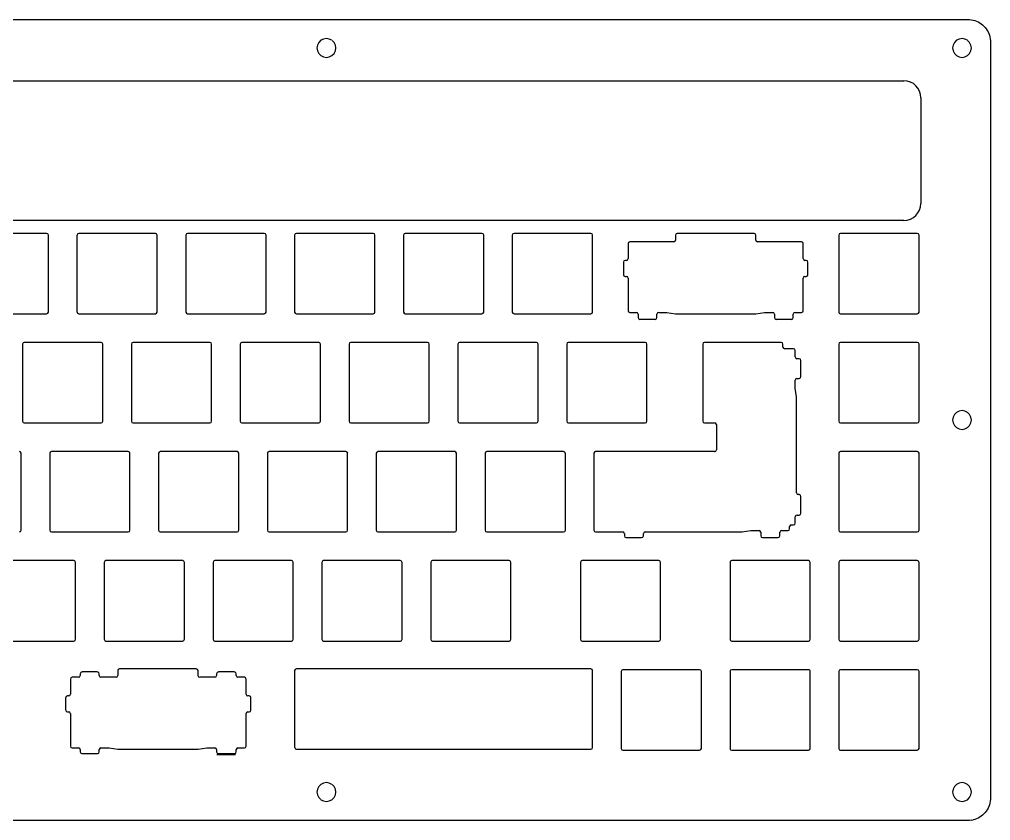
# Model space of a CAD drawing. Header units: millimetres. Extents: x -47 to 296, y -96 to 44.
# Drawn here: x 126.5 to 296.5, y -96.3 to 44 of the extents above; entities that cross this region are included whole.
import ezdxf

# ---------------------------------------------------------------- set-up
doc = ezdxf.new("R2010")
doc.units = ezdxf.units.MM
doc.layers.get('0').update_dxf_attribs({"linetype": 'CONTINUOUS'})

msp = doc.modelspace()

# ---------------------------------------------------------------- linework, layer by layer
for p, q in [((-15.85, 44.04, 5.79), (292.5, 44.04, 5.79)), ((292.5, 44.04, 5.79), (292.81, 44.03, 5.79)), ((292.81, 44.03, 5.79), (293.12, 43.99, 5.79)), ((293.12, 43.99, 5.79), (293.43, 43.93, 5.79)), ((293.43, 43.93, 5.79), (293.74, 43.85, 5.79)), ((293.74, 43.85, 5.79), (294.03, 43.74, 5.79)), ((294.03, 43.74, 5.79), (294.31, 43.61, 5.79)), ((294.31, 43.61, 5.79), (294.59, 43.45, 5.79)), ((294.59, 43.45, 5.79), (294.85, 43.27, 5.79)), ((294.85, 43.28, 5.79), (295.1, 43.09, 5.79)), ((295.1, 43.09, 5.79), (295.33, 42.87, 5.79)), ((295.33, 42.87, 5.79), (295.54, 42.64, 5.79)), ((295.54, 42.64, 5.79), (295.74, 42.39, 5.79)), ((295.74, 42.39, 5.79), (295.91, 42.13, 5.79)), ((295.91, 42.13, 5.79), (296.06, 41.86, 5.79)), ((296.06, 41.86, 5.79), (296.19, 41.57, 5.79)), ((296.19, 41.57, 5.79), (296.3, 41.28, 5.79)), ((296.3, 41.28, 5.79), (296.39, 40.97, 5.79)), ((296.39, 40.97, 5.79), (296.45, 40.67, 5.79)), ((178.65, 39.55, 5.79), (178.57, 39.04, 5.79)), ((178.88, 40.01, 5.79), (178.65, 39.55, 5.79)), ((179.25, 40.38, 5.79), (178.89, 40.02, 5.79)), ((179.71, 40.61, 5.79), (179.25, 40.38, 5.79)), ((180.22, 40.69, 5.79), (179.71, 40.61, 5.79)), ((180.73, 40.61, 5.79), (180.22, 40.69, 5.79)), ((181.19, 40.38, 5.79), (180.73, 40.61, 5.79)), ((181.55, 40.01, 5.79), (181.2, 40.37, 5.79)), ((181.79, 39.55, 5.79), (181.55, 40.01, 5.79)), ((181.87, 39.04, 5.79), (181.79, 39.55, 5.79)), ((289.93, 39.55, 5.79), (289.85, 39.04, 5.79)), ((290.16, 40.01, 5.79), (289.93, 39.55, 5.79)), ((290.53, 40.38, 5.79), (290.17, 40.02, 5.79)), ((290.99, 40.61, 5.79), (290.53, 40.38, 5.79)), ((291.5, 40.69, 5.79), (290.99, 40.61, 5.79)), ((292.01, 40.61, 5.79), (291.5, 40.69, 5.79)), ((292.47, 40.38, 5.79), (292.01, 40.61, 5.79)), ((292.83, 40.01, 5.79), (292.47, 40.37, 5.79)), ((293.07, 39.55, 5.79), (292.83, 40.01, 5.79)), ((293.15, 39.04, 5.79), (293.07, 39.55, 5.79)), ((296.45, 40.67, 5.79), (296.49, 40.35, 5.79)), ((296.49, 40.35, 5.79), (296.5, 40.04, 5.79)), ((296.5, 40.04, 5.79), (296.5, -92.26, 5.79)), ((178.57, 39.04, 5.79), (178.65, 38.54, 5.79)), ((178.65, 38.53, 5.79), (178.88, 38.07, 5.79)), ((178.88, 38.07, 5.79), (179.24, 37.7, 5.79)), ((179.25, 37.7, 5.79), (179.71, 37.47, 5.79)), ((179.71, 37.47, 5.79), (180.22, 37.39, 5.79)), ((180.22, 37.39, 5.79), (180.73, 37.47, 5.79)), ((180.73, 37.47, 5.79), (181.19, 37.7, 5.79)), ((181.19, 37.7, 5.79), (181.55, 38.07, 5.79)), ((181.55, 38.07, 5.79), (181.79, 38.53, 5.79)), ((181.79, 38.53, 5.79), (181.87, 39.04, 5.79)), ((289.85, 39.04, 5.79), (289.93, 38.54, 5.79)), ((289.93, 38.53, 5.79), (290.16, 38.07, 5.79)), ((290.16, 38.07, 5.79), (290.52, 37.7, 5.79)), ((290.53, 37.7, 5.79), (290.99, 37.47, 5.79)), ((290.99, 37.47, 5.79), (291.5, 37.39, 5.79)), ((291.5, 37.39, 5.79), (292.01, 37.47, 5.79)), ((292.01, 37.47, 5.79), (292.47, 37.7, 5.79)), ((292.47, 37.7, 5.79), (292.83, 38.07, 5.79)), ((292.83, 38.07, 5.79), (293.07, 38.53, 5.79)), ((293.07, 38.53, 5.79), (293.15, 39.04, 5.79)), ((-12.75, 33.31, 5.79), (281.3, 33.31, 5.79)), ((281.3, 33.31, 5.79), (281.3, 33.31, 5.79)), ((284.3, 30.32, 5.79), (284.3, 11.82, 5.79)), ((281.3, 8.82, 5.79), (-12.75, 8.82, 5.79)), ((131.24, 6.57, 5.79), (117.8, 6.57, 5.79)), ((131.54, -7.2, 5.79), (131.54, 6.27, 5.79)), ((136.55, 6.27, 5.79), (136.55, -7.2, 5.79)), ((150.29, 6.57, 5.79), (136.85, 6.57, 5.79)), ((150.59, -7.2, 5.79), (150.59, 6.27, 5.79)), ((155.61, 6.27, 5.79), (155.61, -7.2, 5.79)), ((169.35, 6.57, 5.79), (155.91, 6.57, 5.79)), ((169.65, -7.2, 5.79), (169.65, 6.27, 5.79)), ((174.66, 6.27, 5.79), (174.66, -7.2, 5.79)), ((188.4, 6.57, 5.79), (174.96, 6.57, 5.79)), ((188.7, -7.2, 5.79), (188.7, 6.27, 5.79)), ((193.71, 6.27, 5.79), (193.71, -7.2, 5.79)), ((207.46, 6.57, 5.79), (194.02, 6.57, 5.79)), ((207.76, -7.2, 5.79), (207.76, 6.27, 5.79)), ((212.77, 6.27, 5.79), (212.77, -7.2, 5.79)), ((226.51, 6.57, 5.79), (213.07, 6.57, 5.79)), ((226.81, -7.2, 5.79), (226.81, 6.27, 5.79)), ((241.35, 6.27, 5.79), (241.35, 5.4, 5.79)), ((255.09, 6.57, 5.79), (241.65, 6.57, 5.79)), ((255.39, 5.4, 5.79), (255.39, 6.27, 5.79)), ((269.93, 6.27, 5.79), (269.93, -7.2, 5.79)), ((283.67, 6.57, 5.79), (270.23, 6.57, 5.79)), ((283.97, -7.2, 5.79), (283.97, 6.27, 5.79)), ((233.05, 4.79, 5.79), (233.05, 2.15, 5.79)), ((241.05, 5.1, 5.79), (233.35, 5.1, 5.79)), ((263.39, 5.1, 5.79), (255.69, 5.1, 5.79)), ((263.69, 2.15, 5.79), (263.69, 4.79, 5.79)), ((232.75, 1.85, 5.79), (232.53, 1.85, 5.79)), ((264.22, 1.85, 5.79), (263.99, 1.85, 5.79)), ((232.22, 1.55, 5.79), (232.22, -0.67, 5.79)), ((264.52, -0.67, 5.79), (264.52, 1.55, 5.79)), ((232.53, -0.97, 5.79), (232.75, -0.97, 5.79)), ((233.05, -1.27, 5.79), (233.05, -6.97, 5.79)), ((263.69, -6.97, 5.79), (263.69, -1.27, 5.79)), ((263.99, -0.97, 5.79), (264.22, -0.97, 5.79)), ((117.8, -7.5, 5.79), (131.24, -7.5, 5.79)), ((136.85, -7.5, 5.79), (150.29, -7.5, 5.79)), ((155.91, -7.5, 5.79), (169.35, -7.5, 5.79)), ((174.96, -7.5, 5.79), (188.4, -7.5, 5.79)), ((194.02, -7.5, 5.79), (207.46, -7.5, 5.79)), ((213.07, -7.5, 5.79), (226.51, -7.5, 5.79)), ((233.35, -7.27, 5.79), (234.48, -7.27, 5.79)), ((234.78, -7.57, 5.79), (234.78, -8.18, 5.79)), ((235.08, -8.48, 5.79), (237.79, -8.48, 5.79)), ((238.09, -8.18, 5.79), (238.09, -7.57, 5.79)), ((238.39, -7.27, 5.79), (239.82, -7.27, 5.79)), ((239.82, -7.27, 5.79), (241.35, -7.5, 5.79)), ((241.35, -7.5, 5.79), (255.39, -7.5, 5.79)), ((255.39, -7.5, 5.79), (256.92, -7.27, 5.79)), ((256.92, -7.27, 5.79), (258.35, -7.27, 5.79)), ((258.65, -7.57, 5.79), (258.65, -8.18, 5.79)), ((258.95, -8.48, 5.79), (261.66, -8.48, 5.79)), ((261.96, -8.18, 5.79), (261.96, -7.57, 5.79)), ((262.26, -7.27, 5.79), (263.39, -7.27, 5.79)), ((270.23, -7.5, 5.79), (283.67, -7.5, 5.79)), ((127.03, -12.83, 5.79), (127.03, -26.31, 5.79)), ((140.77, -12.53, 5.79), (127.33, -12.53, 5.79)), ((141.07, -26.31, 5.79), (141.07, -12.83, 5.79)), ((146.08, -12.83, 5.79), (146.08, -26.31, 5.79)), ((159.82, -12.53, 5.79), (146.38, -12.53, 5.79)), ((160.12, -26.31, 5.79), (160.12, -12.83, 5.79)), ((165.13, -12.83, 5.79), (165.13, -26.31, 5.79)), ((178.87, -12.53, 5.79), (165.44, -12.53, 5.79)), ((179.17, -26.31, 5.79), (179.17, -12.83, 5.79)), ((184.19, -12.83, 5.79), (184.19, -26.31, 5.79)), ((197.93, -12.53, 5.79), (184.49, -12.53, 5.79)), ((198.23, -26.31, 5.79), (198.23, -12.83, 5.79)), ((203.24, -12.83, 5.79), (203.24, -26.31, 5.79)), ((216.98, -12.53, 5.79), (203.54, -12.53, 5.79)), ((217.28, -26.31, 5.79), (217.28, -12.83, 5.79)), ((222.3, -12.83, 5.79), (222.3, -26.31, 5.79)), ((236.04, -12.53, 5.79), (222.6, -12.53, 5.79)), ((236.34, -26.31, 5.79), (236.34, -12.83, 5.79)), ((246.11, -12.83, 5.79), (246.11, -26.31, 5.79)), ((259.85, -12.53, 5.79), (246.41, -12.53, 5.79)), ((260.15, -13.34, 5.79), (260.15, -12.83, 5.79)), ((269.93, -12.83, 5.79), (269.93, -26.31, 5.79)), ((283.67, -12.53, 5.79), (270.23, -12.53, 5.79)), ((283.97, -26.31, 5.79), (283.97, -12.83, 5.79)), ((262, -13.64, 5.79), (260.45, -13.64, 5.79)), ((262.3, -15.07, 5.79), (262.3, -13.94, 5.79)), ((262.99, -15.37, 5.79), (262.6, -15.37, 5.79)), ((263.29, -18.51, 5.79), (263.29, -15.67, 5.79)), ((262.3, -20.55, 5.79), (262.3, -19.12, 5.79)), ((262.6, -18.82, 5.79), (262.99, -18.82, 5.79)), ((262.53, -22.08, 5.79), (262.3, -20.55, 5.79)), ((262.53, -38.88, 5.79), (262.53, -22.08, 5.79)), ((290.16, -25.14, 5.79), (289.93, -25.6, 5.79)), ((290.53, -24.78, 5.79), (290.17, -25.13, 5.79)), ((290.99, -24.54, 5.79), (290.53, -24.78, 5.79)), ((291.5, -24.46, 5.79), (290.99, -24.54, 5.79)), ((292.01, -24.54, 5.79), (291.5, -24.46, 5.79)), ((292.47, -24.78, 5.79), (292.01, -24.54, 5.79)), ((292.83, -25.14, 5.79), (292.47, -24.78, 5.79)), ((293.07, -25.6, 5.79), (292.83, -25.14, 5.79)), ((127.33, -26.61, 5.79), (140.77, -26.61, 5.79)), ((146.38, -26.61, 5.79), (159.82, -26.61, 5.79)), ((165.44, -26.61, 5.79), (178.87, -26.61, 5.79)), ((184.49, -26.61, 5.79), (197.93, -26.61, 5.79)), ((203.54, -26.61, 5.79), (216.98, -26.61, 5.79)), ((222.6, -26.61, 5.79), (236.04, -26.61, 5.79)), ((246.41, -26.61, 5.79), (248.19, -26.61, 5.79)), ((248.49, -26.91, 5.79), (248.49, -31.33, 5.79)), ((270.23, -26.61, 5.79), (283.67, -26.61, 5.79)), ((289.93, -25.6, 5.79), (289.85, -26.11, 5.79)), ((289.85, -26.11, 5.79), (289.93, -26.62, 5.79)), ((289.93, -26.62, 5.79), (290.16, -27.08, 5.79)), ((290.16, -27.08, 5.79), (290.52, -27.44, 5.79)), ((292.47, -27.45, 5.79), (292.83, -27.09, 5.79)), ((292.83, -27.08, 5.79), (293.07, -26.62, 5.79)), ((293.15, -26.11, 5.79), (293.07, -25.6, 5.79)), ((293.07, -26.62, 5.79), (293.15, -26.11, 5.79)), ((290.53, -27.45, 5.79), (290.99, -27.68, 5.79)), ((290.99, -27.68, 5.79), (291.5, -27.76, 5.79)), ((291.5, -27.75, 5.79), (292.01, -27.67, 5.79)), ((292.01, -27.68, 5.79), (292.47, -27.45, 5.79)), ((126.78, -45.41, 5.79), (126.78, -31.94, 5.79)), ((131.79, -31.94, 5.79), (131.79, -45.41, 5.79)), ((145.53, -31.64, 5.79), (132.09, -31.64, 5.79)), ((145.83, -45.41, 5.79), (145.83, -31.94, 5.79)), ((150.84, -31.94, 5.79), (150.84, -45.41, 5.79)), ((164.58, -31.64, 5.79), (151.14, -31.64, 5.79)), ((164.88, -45.41, 5.79), (164.88, -31.94, 5.79)), ((169.9, -31.94, 5.79), (169.9, -45.41, 5.79)), ((183.64, -31.64, 5.79), (170.2, -31.64, 5.79)), ((183.94, -45.41, 5.79), (183.94, -31.94, 5.79)), ((188.95, -31.94, 5.79), (188.95, -45.41, 5.79)), ((202.69, -31.64, 5.79), (189.25, -31.64, 5.79)), ((202.99, -45.41, 5.79), (202.99, -31.94, 5.79)), ((208.01, -31.94, 5.79), (208.01, -45.41, 5.79)), ((221.74, -31.64, 5.79), (208.31, -31.64, 5.79)), ((222.05, -45.41, 5.79), (222.05, -31.94, 5.79)), ((227.06, -31.94, 5.79), (227.06, -45.41, 5.79)), ((248.19, -31.64, 5.79), (227.36, -31.64, 5.79)), ((269.93, -31.94, 5.79), (269.93, -45.41, 5.79)), ((283.67, -31.64, 5.79), (270.23, -31.64, 5.79)), ((283.97, -45.41, 5.79), (283.97, -31.94, 5.79)), ((262.99, -39.18, 5.79), (262.83, -39.18, 5.79)), ((263.29, -42.45, 5.79), (263.29, -39.48, 5.79)), ((262.3, -44.18, 5.79), (262.3, -43.05, 5.79)), ((262.6, -42.75, 5.79), (262.99, -42.75, 5.79)), ((132.09, -45.71, 5.79), (145.53, -45.71, 5.79)), ((151.14, -45.71, 5.79), (164.58, -45.71, 5.79)), ((170.2, -45.71, 5.79), (183.64, -45.71, 5.79)), ((189.25, -45.71, 5.79), (202.69, -45.71, 5.79)), ((208.31, -45.71, 5.79), (221.74, -45.71, 5.79)), ((227.36, -45.71, 5.79), (232.1, -45.71, 5.79)), ((236.01, -45.71, 5.79), (253.01, -45.71, 5.79)), ((253.01, -45.71, 5.79), (254.54, -45.48, 5.79)), ((254.54, -45.48, 5.79), (255.97, -45.48, 5.79)), ((256.27, -45.78, 5.79), (256.27, -46.39, 5.79)), ((259.58, -46.39, 5.79), (259.58, -45.78, 5.79)), ((259.88, -45.48, 5.79), (261, -45.48, 5.79)), ((261.31, -45.18, 5.79), (261.31, -44.78, 5.79)), ((261.61, -44.48, 5.79), (262, -44.48, 5.79)), ((270.23, -45.71, 5.79), (283.67, -45.71, 5.79)), ((232.4, -46.01, 5.79), (232.4, -46.39, 5.79)), ((232.7, -46.69, 5.79), (235.41, -46.69, 5.79)), ((235.71, -46.39, 5.79), (235.71, -46.01, 5.79)), ((256.57, -46.69, 5.79), (259.28, -46.69, 5.79)), ((136, -50.74, 5.79), (122.56, -50.74, 5.79)), ((155.06, -50.74, 5.79), (141.62, -50.74, 5.79)), ((174.11, -50.74, 5.79), (160.67, -50.74, 5.79)), ((193.16, -50.74, 5.79), (179.73, -50.74, 5.79)), ((212.22, -50.74, 5.79), (198.78, -50.74, 5.79)), ((238.42, -50.74, 5.79), (224.98, -50.74, 5.79)), ((264.62, -50.74, 5.79), (251.18, -50.74, 5.79)), ((283.67, -50.74, 5.79), (270.23, -50.74, 5.79)), ((136.3, -64.52, 5.79), (136.3, -51.04, 5.79)), ((141.32, -51.04, 5.79), (141.32, -64.52, 5.79)), ((155.36, -64.52, 5.79), (155.36, -51.04, 5.79)), ((160.37, -51.04, 5.79), (160.37, -64.52, 5.79)), ((174.41, -64.52, 5.79), (174.41, -51.04, 5.79)), ((179.43, -51.04, 5.79), (179.43, -64.52, 5.79)), ((193.46, -64.52, 5.79), (193.46, -51.04, 5.79)), ((198.48, -51.04, 5.79), (198.48, -64.52, 5.79)), ((212.52, -64.52, 5.79), (212.52, -51.04, 5.79)), ((224.68, -51.04, 5.79), (224.68, -64.52, 5.79)), ((238.72, -64.52, 5.79), (238.72, -51.04, 5.79)), ((250.88, -51.04, 5.79), (250.88, -64.52, 5.79)), ((264.92, -64.52, 5.79), (264.92, -51.04, 5.79)), ((269.93, -51.04, 5.79), (269.93, -64.52, 5.79)), ((283.97, -64.52, 5.79), (283.97, -51.04, 5.79)), ((122.56, -64.82, 5.79), (136, -64.82, 5.79)), ((141.62, -64.82, 5.79), (155.06, -64.82, 5.79)), ((160.67, -64.82, 5.79), (174.11, -64.82, 5.79)), ((179.73, -64.82, 5.79), (193.16, -64.82, 5.79)), ((198.78, -64.82, 5.79), (212.22, -64.82, 5.79)), ((224.98, -64.82, 5.79), (238.42, -64.82, 5.79)), ((251.18, -64.82, 5.79), (264.62, -64.82, 5.79)), ((270.23, -64.82, 5.79), (283.67, -64.82, 5.79)), ((157.44, -69.69, 5.79), (144, -69.69, 5.79)), ((226.51, -69.69, 5.79), (174.96, -69.69, 5.79)), ((136.83, -71.17, 5.79), (135.7, -71.17, 5.79)), ((137.13, -70.55, 5.79), (137.13, -70.87, 5.79)), ((140.14, -70.24, 5.79), (137.43, -70.24, 5.79)), ((140.44, -70.87, 5.79), (140.44, -70.55, 5.79)), ((143.4, -71.17, 5.79), (140.74, -71.17, 5.79)), ((143.7, -69.99, 5.79), (143.7, -70.87, 5.79)), ((157.74, -70.87, 5.79), (157.74, -69.99, 5.79)), ((160.7, -71.17, 5.79), (158.04, -71.17, 5.79)), ((161, -70.55, 5.79), (161, -70.87, 5.79)), ((164.13, -70.24, 5.79), (161.3, -70.24, 5.79)), ((164.43, -70.87, 5.79), (164.43, -70.55, 5.79)), ((165.86, -71.17, 5.79), (164.73, -71.17, 5.79)), ((174.66, -69.99, 5.79), (174.66, -83.47, 5.79)), ((226.81, -83.47, 5.79), (226.81, -69.99, 5.79)), ((231.82, -70.15, 5.79), (231.82, -83.62, 5.79)), ((245.56, -69.85, 5.79), (232.12, -69.85, 5.79)), ((245.86, -83.62, 5.79), (245.86, -70.15, 5.79)), ((250.88, -70.15, 5.79), (250.88, -83.62, 5.79)), ((264.62, -69.85, 5.79), (251.18, -69.85, 5.79)), ((264.92, -83.62, 5.79), (264.92, -70.15, 5.79)), ((269.93, -70.15, 5.79), (269.93, -83.62, 5.79)), ((283.67, -69.85, 5.79), (270.23, -69.85, 5.79)), ((283.97, -83.62, 5.79), (283.97, -70.15, 5.79)), ((135.4, -71.47, 5.79), (135.4, -74.11, 5.79)), ((166.16, -74.11, 5.79), (166.16, -71.47, 5.79)), ((134.57, -74.72, 5.79), (134.57, -76.93, 5.79)), ((135.1, -74.42, 5.79), (134.87, -74.42, 5.79)), ((166.69, -74.42, 5.79), (166.46, -74.42, 5.79)), ((166.99, -76.93, 5.79), (166.99, -74.72, 5.79)), ((134.87, -77.23, 5.79), (135.1, -77.23, 5.79)), ((135.4, -77.53, 5.79), (135.4, -83.24, 5.79)), ((166.16, -83.24, 5.79), (166.16, -77.53, 5.79)), ((166.46, -77.23, 5.79), (166.69, -77.23, 5.79)), ((135.7, -83.54, 5.79), (136.83, -83.54, 5.79)), ((137.13, -83.84, 5.79), (137.13, -84.22, 5.79)), ((137.43, -84.52, 5.79), (140.14, -84.52, 5.79)), ((140.44, -84.22, 5.79), (140.44, -83.84, 5.79)), ((140.74, -83.54, 5.79), (142.17, -83.54, 5.79)), ((142.17, -83.54, 5.79), (143.7, -83.77, 5.79)), ((143.7, -83.77, 5.79), (157.74, -83.77, 5.79)), ((157.74, -83.77, 5.79), (159.27, -83.54, 5.79)), ((159.27, -83.54, 5.79), (160.7, -83.54, 5.79)), ((161, -83.84, 5.79), (161, -84.22, 5.79)), ((161.02, -84.7, 5.79), (164.32, -84.7, 5.79)), ((161.3, -84.52, 5.79), (164.13, -84.52, 5.79)), ((164.43, -84.22, 5.79), (164.43, -83.84, 5.79)), ((164.73, -83.54, 5.79), (165.86, -83.54, 5.79)), ((174.96, -83.77, 5.79), (226.51, -83.77, 5.79)), ((232.12, -83.92, 5.79), (245.56, -83.92, 5.79)), ((251.18, -83.92, 5.79), (264.62, -83.92, 5.79)), ((270.23, -83.92, 5.79), (283.67, -83.92, 5.79)), ((179.25, -89.93, 5.79), (178.89, -90.28, 5.79)), ((179.71, -89.69, 5.79), (179.25, -89.93, 5.79)), ((180.22, -89.61, 5.79), (179.71, -89.69, 5.79)), ((180.73, -89.69, 5.79), (180.22, -89.61, 5.79)), ((181.19, -89.93, 5.79), (180.73, -89.69, 5.79)), ((181.55, -90.29, 5.79), (181.2, -89.93, 5.79)), ((290.53, -89.93, 5.79), (290.17, -90.28, 5.79)), ((290.99, -89.69, 5.79), (290.53, -89.93, 5.79)), ((291.5, -89.61, 5.79), (290.99, -89.69, 5.79)), ((292.01, -89.69, 5.79), (291.5, -89.61, 5.79)), ((292.47, -89.93, 5.79), (292.01, -89.69, 5.79)), ((292.83, -90.29, 5.79), (292.47, -89.93, 5.79)), ((178.65, -90.75, 5.79), (178.57, -91.26, 5.79)), ((178.57, -91.26, 5.79), (178.65, -91.77, 5.79)), ((178.88, -90.29, 5.79), (178.65, -90.75, 5.79)), ((178.65, -91.77, 5.79), (178.88, -92.23, 5.79)), ((181.79, -90.75, 5.79), (181.55, -90.29, 5.79)), ((181.55, -92.22, 5.79), (181.79, -91.76, 5.79)), ((181.87, -91.26, 5.79), (181.79, -90.75, 5.79)), ((181.79, -91.77, 5.79), (181.87, -91.26, 5.79)), ((289.93, -90.75, 5.79), (289.85, -91.26, 5.79)), ((289.85, -91.26, 5.79), (289.93, -91.77, 5.79)), ((290.16, -90.29, 5.79), (289.93, -90.75, 5.79)), ((289.93, -91.77, 5.79), (290.16, -92.23, 5.79)), ((293.07, -90.75, 5.79), (292.83, -90.29, 5.79)), ((292.83, -92.22, 5.79), (293.07, -91.76, 5.79)), ((293.15, -91.26, 5.79), (293.07, -90.75, 5.79)), ((293.07, -91.77, 5.79), (293.15, -91.26, 5.79)), ((178.88, -92.22, 5.79), (179.24, -92.58, 5.79)), ((179.25, -92.6, 5.79), (179.71, -92.83, 5.79)), ((179.71, -92.83, 5.79), (180.22, -92.91, 5.79)), ((180.22, -92.91, 5.79), (180.73, -92.83, 5.79)), ((180.73, -92.83, 5.79), (181.19, -92.6, 5.79)), ((181.19, -92.6, 5.79), (181.55, -92.24, 5.79)), ((290.16, -92.22, 5.79), (290.52, -92.58, 5.79)), ((290.53, -92.6, 5.79), (290.99, -92.83, 5.79)), ((290.99, -92.83, 5.79), (291.5, -92.91, 5.79)), ((291.5, -92.91, 5.79), (292.01, -92.83, 5.79)), ((292.01, -92.83, 5.79), (292.47, -92.6, 5.79)), ((292.47, -92.6, 5.79), (292.83, -92.24, 5.79)), ((296.3, -93.5, 5.79), (296.19, -93.79, 5.79)), ((296.39, -93.2, 5.79), (296.3, -93.5, 5.79)), ((296.45, -92.89, 5.79), (296.39, -93.2, 5.79)), ((296.49, -92.58, 5.79), (296.45, -92.89, 5.79)), ((296.5, -92.26, 5.79), (296.49, -92.58, 5.79)), ((295.33, -95.09, 5.79), (295.1, -95.3, 5.79)), ((295.54, -94.86, 5.79), (295.33, -95.09, 5.79)), ((295.74, -94.61, 5.79), (295.54, -94.86, 5.79)), ((295.91, -94.35, 5.79), (295.73, -94.61, 5.79)), ((296.06, -94.08, 5.79), (295.91, -94.35, 5.79)), ((296.19, -93.79, 5.79), (296.06, -94.08, 5.79)), ((292.5, -96.26, 5.79), (-43.34, -96.26, 5.79)), ((292.81, -96.25, 5.79), (292.5, -96.26, 5.79)), ((293.12, -96.21, 5.79), (292.81, -96.25, 5.79)), ((293.43, -96.16, 5.79), (293.12, -96.22, 5.79)), ((293.74, -96.07, 5.79), (293.43, -96.15, 5.79)), ((294.03, -95.96, 5.79), (293.74, -96.07, 5.79)), ((294.31, -95.83, 5.79), (294.03, -95.96, 5.79)), ((294.59, -95.67, 5.79), (294.31, -95.83, 5.79)), ((294.85, -95.5, 5.79), (294.59, -95.68, 5.79)), ((295.1, -95.3, 5.79), (294.85, -95.5, 5.79))]:
    msp.add_line(p, q)
for centre, radius, start, end in [((281.3, 30.31, 5.79), 3, 0.0342, 90), ((281.3, 11.82, 5.79), 3, 270.0342, 360), ((131.24, 6.27, 5.79), 0.301, 0, 90), ((136.86, 6.27, 5.79), 0.301, 90, 180), ((150.29, 6.27, 5.79), 0.301, 0, 90), ((155.92, 6.27, 5.79), 0.301, 90, 180), ((169.35, 6.27, 5.79), 0.301, 0, 90), ((174.96, 6.27, 5.79), 0.301, 90, 180), ((188.4, 6.27, 5.79), 0.301, 0, 90), ((194.02, 6.27, 5.79), 0.301, 90, 180), ((207.46, 6.27, 5.79), 0.301, 0, 90), ((213.07, 6.27, 5.79), 0.301, 90, 180), ((226.51, 6.27, 5.79), 0.301, 0, 90), ((241.05, 5.4, 5.79), 0.303, -89.661, 0.001), ((241.65, 6.27, 5.79), 0.301, 90, 180), ((255.09, 6.27, 5.79), 0.301, 0, 90), ((255.69, 5.4, 5.79), 0.303, 179.999, 269.661), ((270.23, 6.27, 5.79), 0.301, 90, 180), ((283.67, 6.27, 5.79), 0.301, 0, 90), ((233.35, 4.79, 5.79), 0.301, 90, 180), ((263.39, 4.79, 5.79), 0.301, 0, 90), ((232.53, 1.54, 5.79), 0.303, 90.339, 180.001), ((232.75, 2.15, 5.79), 0.301, -90, 0), ((263.99, 2.15, 5.79), 0.301, 180, 270), ((264.21, 1.54, 5.79), 0.303, -0.001, 89.661), ((232.53, -0.67, 5.79), 0.301, 180, 270), ((232.75, -1.27, 5.79), 0.303, -0.001, 89.661), ((263.99, -1.27, 5.79), 0.303, 90.339, 180.001), ((264.22, -0.67, 5.79), 0.301, -90, 0), ((131.24, -7.2, 5.79), 0.301, -90, 0), ((136.86, -7.2, 5.79), 0.301, 180, 270), ((150.29, -7.2, 5.79), 0.301, -90, 0), ((155.91, -7.2, 5.79), 0.301, 180, 270), ((169.35, -7.2, 5.79), 0.301, -90, 0), ((174.96, -7.2, 5.79), 0.301, 180, 270), ((188.4, -7.2, 5.79), 0.301, -90, 0), ((194.02, -7.2, 5.79), 0.301, 180, 270), ((207.46, -7.2, 5.79), 0.301, -90, 0), ((213.07, -7.2, 5.79), 0.301, 180, 270), ((226.51, -7.2, 5.79), 0.301, -90, 0), ((233.35, -6.98, 5.79), 0.301, 180, 270), ((234.48, -7.57, 5.79), 0.301, 0, 90), ((235.09, -8.18, 5.79), 0.303, 179.999, 269.661), ((237.79, -8.18, 5.79), 0.303, -89.661, 0.001), ((238.39, -7.57, 5.79), 0.301, 90, 180), ((258.35, -7.57, 5.79), 0.301, 0, 90), ((258.95, -8.18, 5.79), 0.303, 179.999, 269.661), ((261.66, -8.18, 5.79), 0.303, -89.661, 0.001), ((262.26, -7.57, 5.79), 0.301, 90, 180), ((263.39, -6.97, 5.79), 0.301, -90, 0), ((270.23, -7.2, 5.79), 0.301, 180, 270), ((283.67, -7.2, 5.79), 0.301, -90, 0), ((127.33, -12.83, 5.79), 0.303, 90.339, 180.001), ((140.77, -12.83, 5.79), 0.303, -0.001, 89.661), ((146.38, -12.83, 5.79), 0.303, 90.339, 180.001), ((159.82, -12.83, 5.79), 0.303, -0.001, 89.661), ((165.44, -12.83, 5.79), 0.303, 90.339, 180.001), ((178.87, -12.83, 5.79), 0.303, -0.001, 89.661), ((184.49, -12.83, 5.79), 0.303, 90.339, 180.001), ((197.93, -12.83, 5.79), 0.303, -0.001, 89.661), ((203.55, -12.83, 5.79), 0.303, 90.339, 180.001), ((216.98, -12.83, 5.79), 0.303, -0.009, 88.9829), ((222.6, -12.83, 5.79), 0.303, 90.339, 180.001), ((236.03, -12.83, 5.79), 0.303, -0.001, 89.661), ((246.42, -12.83, 5.79), 0.303, 90.339, 180.001), ((259.85, -12.83, 5.79), 0.303, -0.001, 89.661), ((260.45, -13.34, 5.79), 0.301, 180, 270), ((270.23, -12.83, 5.79), 0.303, 90.339, 180.001), ((283.67, -12.83, 5.79), 0.303, -0.001, 89.661), ((262, -13.94, 5.79), 0.301, 0, 90), ((262.61, -15.07, 5.79), 0.303, 179.999, 269.661), ((262.99, -15.67, 5.79), 0.301, 0, 90), ((262.99, -18.52, 5.79), 0.301, -90, 0), ((262.61, -19.12, 5.79), 0.303, 90.339, 180.001), ((127.33, -26.31, 5.79), 0.301, 180, 270), ((140.77, -26.31, 5.79), 0.301, -90, 0), ((146.38, -26.31, 5.79), 0.301, 180, 270), ((159.82, -26.31, 5.79), 0.301, -90, 0), ((165.44, -26.31, 5.79), 0.301, 180, 270), ((178.87, -26.31, 5.79), 0.301, -90, 0), ((184.49, -26.31, 5.79), 0.301, 180, 270), ((197.93, -26.31, 5.79), 0.301, -90, 0), ((203.54, -26.31, 5.79), 0.301, 180, 270), ((216.99, -26.31, 5.79), 0.301, -90, 0), ((222.6, -26.31, 5.79), 0.301, 180, 270), ((236.04, -26.31, 5.79), 0.301, -90, 0), ((246.41, -26.31, 5.79), 0.301, 180, 270), ((248.2, -26.91, 5.79), 0.303, -0.001, 89.661), ((270.23, -26.31, 5.79), 0.301, 180, 270), ((283.67, -26.31, 5.79), 0.301, -90, 0), ((126.47, -31.94, 5.79), 0.303, -0.001, 89.661), ((132.1, -31.94, 5.79), 0.303, 90.339, 180.001), ((145.53, -31.94, 5.79), 0.303, -0.001, 89.661), ((151.15, -31.94, 5.79), 0.303, 90.339, 180.001), ((164.58, -31.94, 5.79), 0.303, -0.001, 89.661), ((170.2, -31.94, 5.79), 0.303, 90.339, 180.001), ((183.64, -31.94, 5.79), 0.303, -0.001, 89.661), ((189.26, -31.94, 5.79), 0.303, 90.339, 180.001), ((202.69, -31.94, 5.79), 0.303, -0.001, 89.661), ((208.31, -31.94, 5.79), 0.303, 90.339, 180.001), ((221.74, -31.94, 5.79), 0.303, -0.001, 89.661), ((227.36, -31.94, 5.79), 0.303, 90.339, 180.001), ((248.2, -31.34, 5.79), 0.301, -91.7055, 0.0254), ((270.23, -31.94, 5.79), 0.303, 90.339, 180.001), ((283.67, -31.94, 5.79), 0.303, -0.001, 89.661), ((262.84, -38.88, 5.79), 0.303, 179.999, 269.661), ((262.99, -39.48, 5.79), 0.301, 0, 90), ((262.99, -42.45, 5.79), 0.301, -90, 0), ((262, -44.18, 5.79), 0.301, -90, 0), ((262.61, -43.05, 5.79), 0.301, 90, 180), ((126.48, -45.41, 5.79), 0.301, -90, 0), ((132.09, -45.41, 5.79), 0.301, 180, 270), ((145.53, -45.41, 5.79), 0.301, -90, 0), ((151.15, -45.41, 5.79), 0.301, 180, 270), ((164.58, -45.41, 5.79), 0.301, -90, 0), ((170.2, -45.41, 5.79), 0.301, 180, 270), ((183.64, -45.41, 5.79), 0.301, -90, 0), ((189.25, -45.41, 5.79), 0.301, 180, 270), ((202.69, -45.41, 5.79), 0.301, -90, 0), ((208.31, -45.41, 5.79), 0.301, 180, 270), ((221.75, -45.41, 5.79), 0.301, -90, 0), ((227.36, -45.41, 5.79), 0.301, 180, 270), ((232.1, -46.02, 5.79), 0.303, -0.001, 89.661), ((236.01, -46.02, 5.79), 0.303, 90.339, 180.001), ((255.97, -45.78, 5.79), 0.303, -0.001, 89.661), ((259.88, -45.79, 5.79), 0.303, 90.339, 180.001), ((261.01, -45.18, 5.79), 0.301, -90, 0), ((261.61, -44.78, 5.79), 0.301, 90, 180), ((270.23, -45.41, 5.79), 0.301, 180, 270), ((283.67, -45.41, 5.79), 0.301, -90, 0), ((232.7, -46.39, 5.79), 0.301, 180, 270), ((235.41, -46.39, 5.79), 0.301, -90, 0), ((256.57, -46.39, 5.79), 0.301, 180, 270), ((259.28, -46.39, 5.79), 0.301, -90, 0), ((136, -51.04, 5.79), 0.303, -0.001, 89.661), ((141.62, -51.04, 5.79), 0.303, 90.339, 180.001), ((155.05, -51.04, 5.79), 0.303, -0.001, 89.661), ((160.68, -51.04, 5.79), 0.303, 90.339, 180.001), ((174.11, -51.04, 5.79), 0.303, -0.001, 89.661), ((179.73, -51.04, 5.79), 0.303, 90.339, 180.001), ((193.16, -51.04, 5.79), 0.303, -0.001, 89.661), ((198.78, -51.04, 5.79), 0.303, 90.339, 180.001), ((212.22, -51.04, 5.79), 0.303, -0.001, 89.661), ((224.98, -51.04, 5.79), 0.303, 90.339, 180.001), ((238.42, -51.04, 5.79), 0.303, -0.001, 89.661), ((251.18, -51.04, 5.79), 0.303, 90.339, 180.001), ((264.61, -51.04, 5.79), 0.303, -0.001, 89.661), ((270.23, -51.04, 5.79), 0.303, 90.339, 180.001), ((283.67, -51.04, 5.79), 0.303, -0.001, 89.661), ((136, -64.52, 5.79), 0.303, -89.661, 0.001), ((141.62, -64.52, 5.79), 0.303, 179.999, 269.661), ((155.05, -64.52, 5.79), 0.303, -89.661, 0.001), ((160.68, -64.52, 5.79), 0.303, 179.999, 269.661), ((174.11, -64.52, 5.79), 0.303, -89.661, 0.001), ((179.73, -64.52, 5.79), 0.303, 179.999, 269.661), ((193.17, -64.52, 5.79), 0.303, -89.661, 0.001), ((198.78, -64.52, 5.79), 0.303, 179.999, 269.661), ((212.22, -64.52, 5.79), 0.303, -89.661, 0.001), ((224.99, -64.52, 5.79), 0.303, 179.999, 269.661), ((238.42, -64.52, 5.79), 0.303, -89.661, 0.001), ((251.18, -64.52, 5.79), 0.303, 179.999, 269.661), ((264.62, -64.52, 5.79), 0.303, -89.661, 0.001), ((270.23, -64.52, 5.79), 0.303, 179.999, 269.661), ((283.67, -64.52, 5.79), 0.303, -89.661, 0.001), ((144, -69.99, 5.79), 0.301, 90, 180), ((157.44, -69.99, 5.79), 0.301, 0, 90), ((174.96, -69.99, 5.79), 0.301, 90, 180), ((226.51, -69.99, 5.79), 0.301, 0, 90), ((135.7, -71.47, 5.79), 0.303, 90.339, 180.001), ((136.83, -70.87, 5.79), 0.301, -90, 0), ((137.43, -70.55, 5.79), 0.303, 90.339, 180.001), ((140.14, -70.55, 5.79), 0.303, -0.001, 89.661), ((140.74, -70.87, 5.79), 0.301, 180, 270), ((143.4, -70.87, 5.79), 0.301, -90, 0), ((158.04, -70.87, 5.79), 0.301, 180, 270), ((160.7, -70.87, 5.79), 0.301, -90, 0), ((161.29, -70.55, 5.79), 0.303, 90.339, 180.001), ((164.13, -70.55, 5.79), 0.303, -0.001, 89.661), ((164.74, -70.87, 5.79), 0.301, 180, 270), ((165.86, -71.47, 5.79), 0.303, -0.001, 89.661), ((232.13, -70.14, 5.79), 0.303, 90.339, 180.001), ((245.56, -70.15, 5.79), 0.303, -0.001, 89.661), ((251.18, -70.14, 5.79), 0.303, 90.339, 180.001), ((264.61, -70.14, 5.79), 0.303, -1.3719, 88.6602), ((270.23, -70.14, 5.79), 0.303, 90.339, 180.001), ((283.67, -70.15, 5.79), 0.303, -0.001, 89.661), ((134.88, -74.72, 5.79), 0.301, 90, 180), ((135.1, -74.12, 5.79), 0.301, -90, 0), ((166.47, -74.12, 5.79), 0.301, 180, 270), ((166.69, -74.72, 5.79), 0.301, 0, 90), ((134.88, -76.93, 5.79), 0.301, 180, 270), ((135.1, -77.54, 5.79), 0.303, -0.001, 89.661), ((166.47, -77.53, 5.79), 0.303, 90.339, 180.001), ((166.69, -76.93, 5.79), 0.301, -90, 0), ((135.7, -83.24, 5.79), 0.303, 179.999, 269.661), ((165.86, -83.24, 5.79), 0.303, -89.661, 0.001), ((136.83, -83.84, 5.79), 0.301, 0, 90), ((137.43, -84.22, 5.79), 0.303, 179.999, 269.661), ((140.14, -84.22, 5.79), 0.303, -89.661, 0.001), ((140.74, -83.84, 5.79), 0.301, 90, 180), ((160.7, -83.84, 5.79), 0.301, 0, 90), ((161.3, -84.22, 5.79), 0.303, 179.9749, 268.3046), ((164.13, -84.22, 5.79), 0.303, -89.661, 0.001), ((164.74, -83.84, 5.79), 0.301, 90, 180), ((174.97, -83.47, 5.79), 0.303, 179.999, 269.661), ((226.51, -83.47, 5.79), 0.303, -89.661, 0.001), ((232.13, -83.63, 5.79), 0.303, 179.999, 269.661), ((245.56, -83.62, 5.79), 0.303, -89.661, 0.001), ((251.18, -83.63, 5.79), 0.303, 179.999, 269.661), ((264.62, -83.62, 5.79), 0.303, -89.661, 0.001), ((270.23, -83.63, 5.79), 0.303, 179.999, 269.661), ((283.67, -83.62, 5.79), 0.303, -89.661, 0.001)]:
    msp.add_arc(centre, radius, start, end)

doc.saveas('drawing.dxf')
